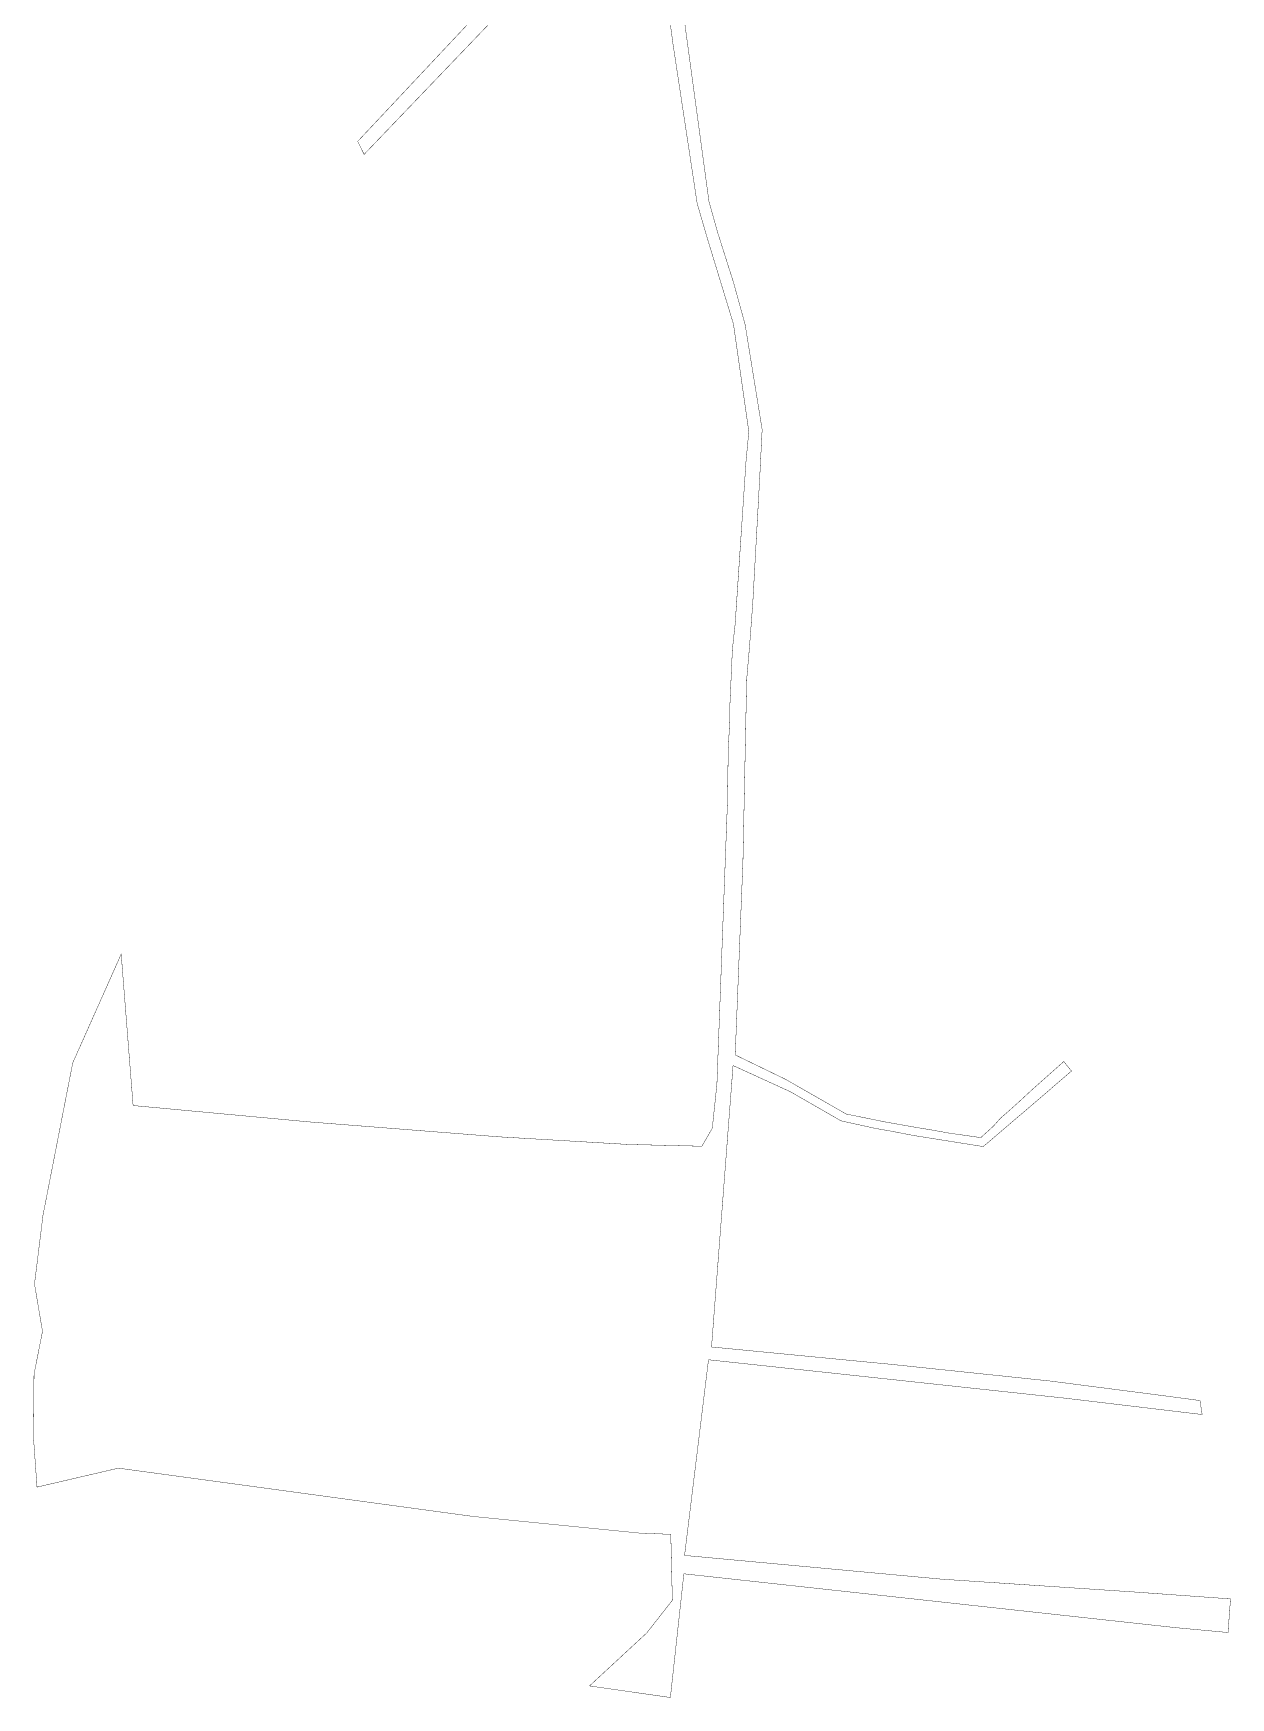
# Model space of a CAD drawing. Header units: millimetres. Extents: x 1265826 to 1360210, y 383897 to 506623.
# Drawn here: x 1349311 to 1349874, y 488159 to 488941 of the extents above; entities that cross this region are included whole.
import ezdxf

# ---------------------------------------------------------------- set-up
doc = ezdxf.new("R2010")
doc.units = ezdxf.units.MM
doc.layers.add('14', color=7, linetype='Continuous')

msp = doc.modelspace()

# ---------------------------------------------------------------- linework, layer by layer
at = {"layer": '14', "color": 12, "const_width": 0.17, "flags": 128}
for points in [[(1349607.76, 488964.61), (1349611.64, 488935.5), (1349622.98, 488860.71), (1349627.77, 488844.22), (1349640.03, 488804.04), (1349647.25, 488753.47), (1349645.96, 488740.1), (1349640.81, 488662.94), (1349639.53, 488651.31), (1349638.39, 488625.83), (1349638.3, 488617.94), (1349637.6, 488604.71), (1349637.17, 488578.42), (1349632.26, 488447.05), (1349630.09, 488426.35), (1349625.21, 488417.91), (1349590.51, 488418.75), (1349529.86, 488422.33), (1349441.24, 488429.3), (1349358.12, 488437.02), (1349352.53, 488508.15), (1349329.77, 488457.02), (1349315.82, 488385.56), (1349311.82, 488353.2), (1349315.58, 488330.98), (1349311.6, 488310.82), (1349311.34, 488281.14), (1349313.01, 488257.83), (1349351.23, 488266.73), (1349517.77, 488244.05), (1349595.86, 488236.24), (1349610.6, 488235.65), (1349611.33, 488204.68), (1349599.34, 488189.37), (1349572.44, 488164.46), (1349610.41, 488159.02), (1349616.74, 488217.12), (1349848.33, 488191.76), (1349872.26, 488189.55), (1349873.43, 488205.33), (1349827.29, 488208.64), (1349737.86, 488214.59), (1349617.07, 488225.75), (1349628.31, 488317.63), (1349795.93, 488299.57), (1349860.11, 488291.91), (1349859.09, 488298.48), (1349840.64, 488300.93), (1349788.46, 488307.68), (1349714, 488315.49), (1349629.73, 488323.63), (1349639.84, 488455.8), (1349666.75, 488443.51), (1349690.51, 488429.85), (1349706.35, 488426.34), (1349713.9, 488425.02), (1349724.14, 488423.03), (1349740.38, 488420.44), (1349757.32, 488417.75), (1349780.17, 488437.24), (1349798.74, 488453.21), (1349795.13, 488457.69), (1349780.27, 488444.47), (1349773.63, 488438.34), (1349769.21, 488434.36), (1349765.42, 488431.06), (1349762.1, 488427.33), (1349756.16, 488421.95), (1349741.44, 488424.05), (1349731.92, 488425.75), (1349727.04, 488426.54), (1349711.8, 488429.21), (1349692.95, 488433.04), (1349664.62, 488449.26), (1349640.85, 488460.79), (1349644.48, 488551.58), (1349646.24, 488637.17), (1349647.57, 488652.49), (1349649.11, 488673.14), (1349652.34, 488731.57), (1349653.5, 488754.45), (1349645.51, 488803.77), (1349640.12, 488823.33), (1349632.6, 488847.04), (1349628.53, 488861.58), (1349615.1, 488960.36)], [(1349515.08, 488944.64), (1349463.58, 488889.79), (1349466.6, 488883.7), (1349529.08, 488948.93)]]:
    msp.add_lwpolyline(points, dxfattribs=at)

doc.saveas('drawing.dxf')
